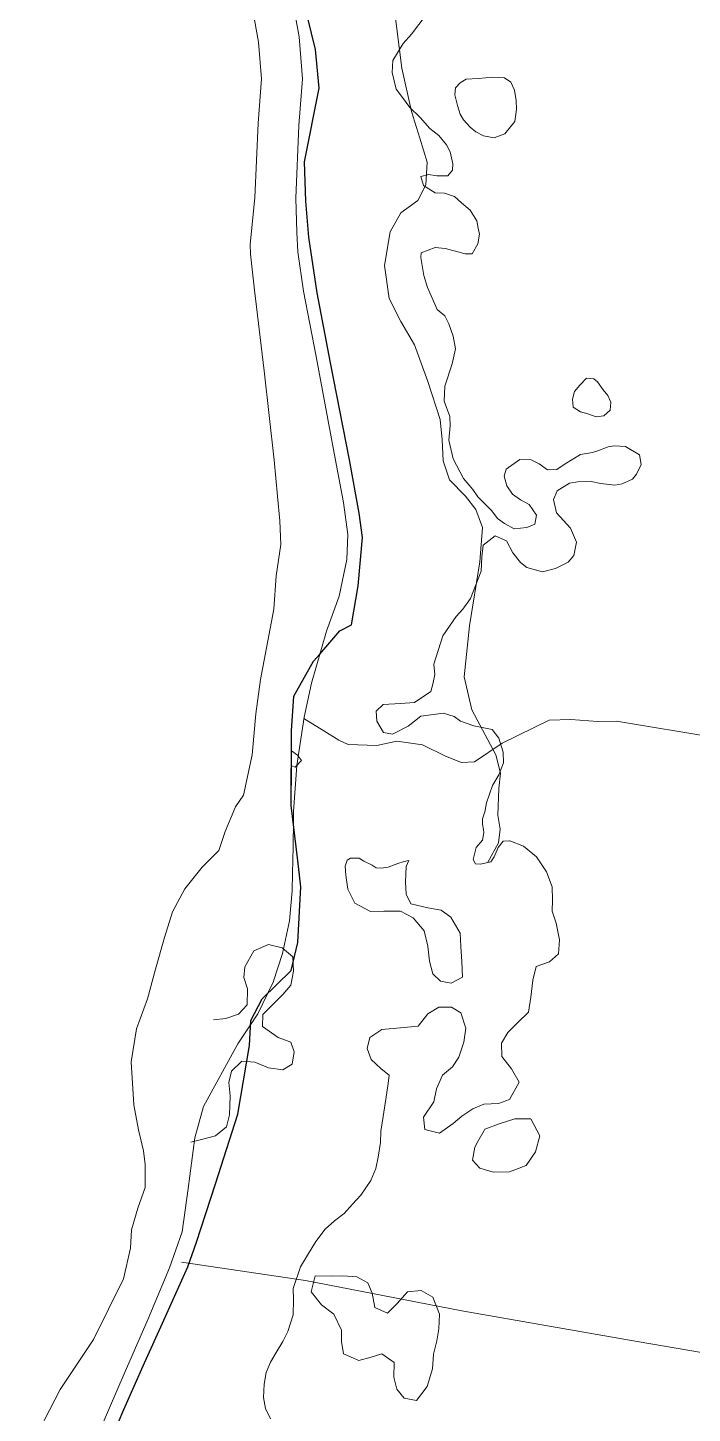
# Model space of a CAD drawing. Header units: metres. Extents: x 4652992 to 4879070, y 2074171 to 2309877.
# Drawn here: x 4653458.9 to 4653522.1, y 2307347.7 to 2307479.6 of the extents above; entities that cross this region are included whole.
import ezdxf

# ---------------------------------------------------------------- set-up
doc = ezdxf.new("R2010")
doc.units = ezdxf.units.M
doc.header["$MEASUREMENT"] = 0
doc.linetypes.add('DGN Style 3', pattern=[92.779933, 66.271381, -26.508552])
for name, color, linetype, lineweight in [('Level 1', 2, 'Continuous', 0), ('Level 2', 6, 'Continuous', 0), ('Level 20', 30, 'DGN Style 3', 0), ('Level 37', 3, 'Continuous', 0), ('Level 40', 1, 'Continuous', 0)]:
    doc.layers.add(name, color=color, linetype=linetype, lineweight=lineweight)
doc.layers.add('Limite', color=38, linetype='Continuous', lineweight=0, plot=False)

msp = doc.modelspace()

# ---------------------------------------------------------------- linework, layer by layer
at = {"layer": 'Level 1'}
for points in [[(4653514.918276, 2307413.5907, 1299.3875), (4653513.145836, 2307413.575021, 1299.3875), (4653510.549614, 2307413.759909, 1299.3875), (4653508.506381, 2307413.691629, 1299.3875), (4653504.046172, 2307411.499983, 1299.3875), (4653501.408695, 2307409.734932, 1299.3875), (4653500.162737, 2307409.66195, 1298.9675), (4653498.650071, 2307410.264403, 1298.5475), (4653496.45717, 2307411.347403, 1298), (4653494.014693, 2307411.685036, 1297), (4653492.125157, 2307411.281806, 1296), (4653489.384742, 2307411.378291, 1294.74), (4653488.505167, 2307411.78471, 1295), (4653487.083351, 2307412.683627, 1294), (4653485.168163, 2307413.835816, 1293.691493)], [(4653524.440127, 2307412.014712, 1301), (4653514.918276, 2307413.5907, 1299.3875)]]:
    msp.add_polyline3d(points, dxfattribs=at)
at = {"layer": 'Level 2'}
for points in [[(4653470.2829, 2307387.163332, 1293.8224), (4653471.06653, 2307390.005495, 1293.8224), (4653471.920473, 2307393.018923, 1293.8224), (4653472.684084, 2307395.460879, 1293.8224), (4653473.853091, 2307397.630923, 1293.8224), (4653475.507876, 2307399.704897, 1293.8224), (4653477.075075, 2307401.279482, 1293.8224), (4653477.682497, 2307403.107302, 1293.8224), (4653478.681704, 2307405.436098, 1293.8224), (4653479.429323, 2307406.56708, 1293.8224), (4653480.266909, 2307410.407473, 1293.8193), (4653480.605898, 2307414.300295, 1293.7144), (4653481.050112, 2307417.549319, 1293.6974), (4653482.314516, 2307424.256289, 1293.4855), (4653482.550478, 2307427.414309, 1293.1661), (4653482.975893, 2307430.413332, 1292.8769), (4653482.884707, 2307432.668703, 1292.6926), (4653482.656496, 2307434.993532, 1292.5548), (4653482.334109, 2307438.431521, 1292.4027), (4653481.380678, 2307446.932497, 1292.0947), (4653480.460512, 2307454.623476, 1291.9619), (4653480.106325, 2307458.0329, 1291.8122), (4653480.066897, 2307458.976687, 1291.7955), (4653480.496889, 2307463.4079, 1291.6724), (4653480.816897, 2307470.514895, 1291.3474), (4653481.133913, 2307474.709475, 1291.3474), (4653480.8631, 2307478.222719, 1291.3224), (4653480.078676, 2307482.485476, 1291.1474)], [(4653483.960512, 2307482.898684, 1291.1375), (4653484.728274, 2307478.725893, 1291.3125), (4653485.037478, 2307474.712282, 1291.3375), (4653484.7027, 2307470.28052, 1291.3375), (4653484.391909, 2307463.376284, 1291.6625), (4653484.48688, 2307460.086916, 1291.7625), (4653484.591128, 2307458.275881, 1291.8125), (4653485.140322, 2307454.5199, 1291.9875), (4653486.3277, 2307448.283877, 1292.0625), (4653488.052309, 2307439.096316, 1292.3875), (4653488.954287, 2307434.401491, 1292.5625), (4653489.34833, 2307431.356875, 1292.7625), (4653489.267092, 2307428.968508, 1292.9375), (4653488.520327, 2307425.4881, 1293.1875), (4653487.315127, 2307422.166689, 1293.5375), (4653485.885927, 2307417.22748, 1293.6875), (4653485.189883, 2307413.982912, 1293.6875), (4653484.50989, 2307409.377688, 1293.8125), (4653484.187685, 2307405.004885, 1293.8125), (4653484.187319, 2307404.141482, 1293.8125), (4653484.139712, 2307401.622683, 1293.8125), (4653484.092104, 2307399.103701, 1293.8125), (4653484.044924, 2307397.448305, 1293.8125), (4653483.80353, 2307394.600527, 1293.8125), (4653483.132693, 2307391.473879, 1293.8125), (4653482.243288, 2307388.763918, 1293.8125), (4653480.794314, 2307385.741091, 1293.8125), (4653478.886477, 2307382.877505, 1293.8125)], [(4653458.904572, 2307344.017568, 0), (4653461.995823, 2307349.987723, 0), (4653465.145676, 2307354.747855, 0), (4653468.001168, 2307360.524486, 0), (4653468.692338, 2307363.437238, 0), (4653468.771374, 2307365.179619, 0), (4653469.36483, 2307367.23554, 0), (4653470.059384, 2307369.203591, 0), (4653470.070886, 2307371.403107, 0), (4653469.911187, 2307372.701001, 0), (4653469.438856, 2307374.705279, 0), (4653469.00009, 2307377.078822, 0), (4653468.75675, 2307381.166027, 0), (4653469.261018, 2307384.31367, 0), (4653470.2829, 2307387.163332, 0)], [(4653465.274406, 2307345.013125, 1296.460507), (4653468.065342, 2307351.497853, 1296.040507), (4653470.345242, 2307356.724341, 1296.040507), (4653472.4017, 2307361.565491, 1296.040507), (4653473.594973, 2307364.983595, 1296.040507), (4653474.169345, 2307369.12073, 1296.040507), (4653474.795552, 2307373.937244, 1295.200507), (4653475.633698, 2307376.939579, 1294.780507), (4653478.886477, 2307382.877505, 1293.8125)]]:
    msp.add_polyline3d(points, dxfattribs=at)
at = {"layer": 'Level 20', "linetype": 'Continuous'}
msp.add_polyline3d([(4653502.630529, 2307400.125697, 1299.9384), (4653503.69382, 2307402.008598, 1299.9384), (4653503.828387, 2307403.3054, 1299.5384), (4653503.617142, 2307404.664077, 1299.5384), (4653503.726571, 2307407.188071, 1299.5384), (4653503.874169, 2307408.640344, 1299.4384), (4653503.415772, 2307410.394527, 1299.3384), (4653501.152387, 2307414.665195, 1298.2384), (4653500.43269, 2307417.820497, 1298.2384), (4653500.915212, 2307422.681634, 1298.0384), (4653501.920719, 2307428.769792, 1297.8384), (4653502.17171, 2307432.028555, 1297.8384), (4653501.510968, 2307433.733189, 1297.7384), (4653500.544378, 2307435.016838, 1296.8384), (4653499.007426, 2307436.555889, 1296.5384), (4653498.406199, 2307438.37159, 1296.5384), (4653498.31795, 2307440.37514, 1296.5384), (4653498.148296, 2307442.300075, 1296.1384), (4653496.945147, 2307445.933665, 1296.1384), (4653495.685279, 2307449.415708, 1295.8384), (4653494.38275, 2307451.63226, 1295.3384), (4653493.280753, 2307453.82933, 1295.3384), (4653492.834506, 2307456.946049, 1295.3384), (4653493.362937, 2307460.16415, 1295.3384), (4653494.380273, 2307461.963433, 1295.3384), (4653496.002403, 2307463.154448, 1295.2384), (4653496.764521, 2307464.622574, 1295.2384), (4653496.89586, 2307466.777844, 1295.2384), (4653496.19792, 2307469.088981, 1295.2384), (4653495.394801, 2307471.629083, 1295.3384), (4653494.485498, 2307475.742405, 1295.1384), (4653493.694589, 2307481.984143, 1294.2384)], dxfattribs=at)
at = {"layer": 'Level 37'}
msp.add_polyline3d([(4653548.392027, 2307401.202923, 1314.35), (4653547.085528, 2307377.837555, 1314.7625), (4653546.683843, 2307364.004641, 1315.15), (4653546.317551, 2307349.441383, 1312.825), (4653534.500598, 2307351.54587, 1309.9375), (4653516.879513, 2307354.57262, 1308.1625), (4653500.191193, 2307357.468887, 1306.175), (4653485.3376, 2307360.35213, 1303.775), (4653473.5205, 2307362.111568, 1300.5)], dxfattribs=at)
at = {"layer": 'Level 40', "color": 3, "elevation": 1296.480073, "flags": 128}
msp.add_lwpolyline([(4653500.594337, 2307474.680379), (4653501.789891, 2307474.770241), (4653503.124922, 2307474.878809), (4653504.242965, 2307474.803334), (4653504.848165, 2307474.41963), (4653505.194419, 2307473.634966), (4653505.367495, 2307472.658045), (4653505.390963, 2307471.84418), (4653505.25133, 2307470.656262), (4653504.299674, 2307469.486111), (4653503.272374, 2307469.094642), (4653502.266928, 2307469.28369), (4653501.530488, 2307469.692006), (4653500.977309, 2307470.110847), (4653500.343426, 2307470.814727), (4653500.042471, 2307471.36606), (4653499.791985, 2307472.177765), (4653499.539836, 2307473.214672), (4653499.578577, 2307473.882027), (4653500.029295, 2307474.33694), (4653500.594337, 2307474.680379)], dxfattribs=at)
at = {"layer": 'Level 40', "color": 3}
for points in [[(4653484.754256, 2307398.979053, 1300.410982), (4653484.572673, 2307400.576208, 1300.203692), (4653483.94875, 2307405.578448, 1299.553622), (4653483.978065, 2307409.329755, 1299.069853), (4653484.350256, 2307409.226546, 1299.069853), (4653484.956021, 2307409.865296, 1299.069853), (4653484.567628, 2307410.34767, 1299.069853), (4653483.989284, 2307410.765449, 1299.069853), (4653484.004266, 2307412.682754, 1299.000566), (4653484.209957, 2307415.976565, 1298.881308), (4653486.082796, 2307419.306309, 1298.743257), (4653486.67955, 2307419.979742, 1298.710741), (4653488.589681, 2307422.198028, 1298.604958), (4653489.702172, 2307422.751264, 1298.56006), (4653490.345548, 2307426.480604, 1298.423304), (4653490.752739, 2307431.083754, 1298.256313), (4653490.440271, 2307433.38645, 1298.17234), (4653489.499148, 2307438.468649, 1297.985566), (4653487.693721, 2307447.680807, 1297.64634), (4653486.438503, 2307454.351351, 1297.40106), (4653485.656561, 2307459.671454, 1297.206746), (4653485.346736, 2307463.08535, 1297.082873), (4653485.235766, 2307466.816575, 1296.947981), (4653486.640613, 2307473.838459, 1296.689208), (4653486.291652, 2307477.530274, 1296.555204), (4653484.718112, 2307483.884151, 1296.318662)], [(4653496.78708, 2307480.822511, 1297.869853), (4653495.392863, 2307478.964515, 1297.869853), (4653494.602348, 2307478.087236, 1297.869853), (4653493.643963, 2307476.466397, 1298.469853), (4653493.559487, 2307475.320296, 1298.469853), (4653493.942739, 2307473.744443, 1298.469853), (4653494.545888, 2307472.947481, 1298.469853), (4653495.256354, 2307471.993656, 1298.469853), (4653496.245383, 2307471.05583, 1298.469853), (4653497.142346, 2307469.998655, 1298.469853), (4653498.019409, 2307469.338053, 1299.069853), (4653498.741957, 2307468.451034, 1299.069853), (4653499.091708, 2307467.770688, 1299.069853), (4653499.352042, 2307466.629133, 1299.069853), (4653499.303469, 2307466.023658, 1299.069853), (4653498.856572, 2307465.493022, 1299.069853), (4653497.822401, 2307465.482461, 1299.069853), (4653497.025684, 2307465.632156, 1299.069853), (4653496.29785, 2307465.427434, 1299.069853), (4653496.542923, 2307464.561853, 1299.069853), (4653497.648597, 2307463.876091, 1299.069853), (4653498.537228, 2307463.845747, 1299.069853), (4653499.507497, 2307463.526903, 1299.069853), (4653500.148322, 2307462.928506, 1299.069853), (4653500.975498, 2307462.226835, 1299.069853), (4653501.606027, 2307461.220688, 1299.069853), (4653501.743827, 2307460.511946, 1299.069853), (4653501.890721, 2307459.933041, 1299.369853), (4653501.711993, 2307459.010974, 1299.369853), (4653501.188728, 2307458.085308, 1299.369853), (4653500.49964, 2307458.078135, 1299.369853), (4653499.583393, 2307458.318384, 1299.369853), (4653498.60074, 2307458.571103, 1299.369853), (4653497.658863, 2307458.679637, 1299.369853), (4653496.323753, 2307458.17929, 1299.369853), (4653496.300729, 2307457.705726, 1299.369853), (4653496.591572, 2307456.012684, 1299.369853), (4653496.918205, 2307454.859095, 1299.369853), (4653497.858673, 2307452.76768, 1299.969853), (4653498.565102, 2307452.157709, 1299.969853), (4653498.967995, 2307451.400044, 1299.969853), (4653499.36064, 2307450.235052, 1299.969853), (4653499.607907, 2307449.029121, 1299.969853), (4653499.260918, 2307447.593526, 1299.969853), (4653498.574641, 2307445.471131, 1299.969853), (4653498.505637, 2307444.05158, 1299.969853), (4653499.046193, 2307442.586065, 1299.969853), (4653499.079261, 2307441.693103, 1299.969853), (4653498.956708, 2307440.351783, 1299.969853), (4653499.367154, 2307438.569605, 1299.969853), (4653500.343468, 2307436.69099, 1300.569853), (4653501.237779, 2307435.637611, 1300.569853), (4653501.719302, 2307434.934119, 1300.569853), (4653502.585546, 2307434.090512, 1300.569853), (4653503.03903, 2307433.596758, 1300.569853), (4653503.586754, 2307432.880929, 1300.569853), (4653504.251682, 2307432.415797, 1300.569853), (4653505.181536, 2307431.901125, 1300.569853), (4653506.371241, 2307432.019338, 1300.569853), (4653507.122751, 2307432.355788, 1300.569853), (4653507.288398, 2307433.210687, 1300.569853), (4653506.593053, 2307434.226672, 1300.569853), (4653505.782997, 2307434.650828, 1300.569853), (4653504.998395, 2307435.206529, 1300.569853), (4653504.463457, 2307435.988123, 1300.569853), (4653504.231698, 2307436.91744, 1300.569853), (4653504.42538, 2307437.56268, 1300.569853), (4653505.701805, 2307438.482246, 1300.569853), (4653506.799747, 2307438.481129, 1300.569853), (4653507.543527, 2307438.069307, 1300.569853), (4653508.328021, 2307437.51359, 1300.569853), (4653509.227148, 2307437.549693, 1300.569853), (4653510.016752, 2307438.083261, 1300.569853), (4653511.491429, 2307438.965474, 1300.569853), (4653512.627246, 2307439.161588, 1300.569853), (4653513.141657, 2307439.337787, 1300.569853), (4653514.104233, 2307439.702569, 1300.569853), (4653514.67207, 2307439.80061, 1300.569853), (4653515.756752, 2307439.733713, 1300.569853), (4653517.089181, 2307438.941794, 1300.869853), (4653517.254543, 2307438.025558, 1300.869853), (4653516.798937, 2307437.089395, 1300.869853), (4653516.432425, 2307436.613222, 1300.869853), (4653515.457622, 2307436.182808, 1300.869853), (4653514.744952, 2307436.043808, 1300.869853), (4653513.408652, 2307436.225848, 1300.869853), (4653512.4821, 2307436.39929, 1300.869853), (4653511.239818, 2307436.359397, 1300.869853), (4653510.441565, 2307436.240667, 1301.169852), (4653509.270853, 2307435.506603, 1301.169852), (4653508.906852, 2307434.689608, 1301.169852), (4653509.207062, 2307433.407889, 1301.169852), (4653510.527718, 2307431.94754, 1301.769853), (4653511.092105, 2307430.617471, 1301.769853), (4653510.85045, 2307429.370128, 1301.769853), (4653510.313874, 2307428.722138, 1301.769853), (4653509.103406, 2307428.13208, 1301.769853), (4653507.877621, 2307427.816967, 1301.769853), (4653506.382223, 2307428.232587, 1301.769853), (4653505.784565, 2307428.684503, 1301.769853), (4653505.045195, 2307429.624257, 1301.169852), (4653504.441983, 2307430.758474, 1301.169852), (4653503.367727, 2307431.23175, 1301.169852), (4653502.237276, 2307430.353565, 1301.169852), (4653502.086959, 2307429.223973, 1301.169852), (4653502.030821, 2307427.872462, 1301.169852), (4653501.029914, 2307425.27685, 1301.469853), (4653500.28408, 2307424.258895, 1301.469853), (4653499.668057, 2307423.557036, 1301.469853), (4653498.402663, 2307421.717705, 1300.569853), (4653497.535853, 2307419.016595, 1300.569853), (4653497.622411, 2307418.046107, 1300.569853), (4653497.443907, 2307417.125084, 1300.569853), (4653497.237387, 2307416.41378, 1300.569853), (4653495.696872, 2307415.378555, 1299.969853), (4653494.372832, 2307415.28443, 1299.969853), (4653492.704258, 2307415.18632, 1299.969853), (4653492.03315, 2307414.560948, 1299.969853), (4653492.119793, 2307413.589522, 1299.969853), (4653492.737133, 2307412.519136, 1299.969853), (4653493.599483, 2307412.35833, 1299.969853), (4653495.104141, 2307413.115828, 1300.269853), (4653496.301725, 2307414.066088, 1300.569853), (4653498.465432, 2307414.346817, 1302.069853), (4653499.469386, 2307414.052325, 1302.669852), (4653500.066532, 2307413.601094, 1302.669852), (4653501.34975, 2307413.157848, 1302.669852), (4653503.089616, 2307412.794941, 1303.269853), (4653503.710817, 2307411.962498, 1303.869853), (4653504.141915, 2307410.660775, 1303.869853), (4653504.149432, 2307409.641595, 1303.869853), (4653503.723181, 2307408.499706, 1303.869853), (4653503.111749, 2307407.460149, 1303.869853), (4653502.554166, 2307405.835641, 1304.469853), (4653502.414686, 2307405.115818, 1304.469853), (4653502.417739, 2307405.060708, 1304.469853)], [(4653512.045638, 2307446.226427, 1298.880073), (4653512.736455, 2307446.164931, 1299.180073), (4653513.086401, 2307445.875325, 1299.180073), (4653513.642638, 2307445.122635, 1299.480073), (4653514.081117, 2307444.592631, 1299.480073), (4653514.363929, 2307443.957465, 1299.480073), (4653514.308646, 2307443.206534, 1299.480073), (4653513.704395, 2307442.648023, 1299.480073), (4653512.966251, 2307442.56241, 1299.480073), (4653512.164498, 2307442.846982, 1299.480073), (4653511.476532, 2307443.020669, 1299.480073), (4653510.795257, 2307443.46182, 1299.480073), (4653510.711958, 2307444.235324, 1298.880073), (4653510.897975, 2307444.962441, 1298.880073), (4653511.42407, 2307445.580983, 1298.880073), (4653512.045638, 2307446.226427, 1298.880073)], [(4653502.417739, 2307405.060708, 1304.469853), (4653502.145295, 2307404.311065, 1304.469853), (4653502.170616, 2307403.79251, 1304.469853), (4653502.260006, 2307403.288953, 1304.469853), (4653502.276582, 2307402.983523, 1304.469853), (4653502.160851, 2307402.257119, 1304.469853), (4653501.545488, 2307401.588577, 1304.469853), (4653501.261958, 2307400.419442, 1304.469853), (4653501.500231, 2307400.031429, 1304.469853), (4653501.971287, 2307399.980325, 1304.469853), (4653502.96089, 2307400.198546, 1304.469853), (4653503.263741, 2307400.69979, 1304.469853), (4653503.656492, 2307401.571735, 1304.469853), (4653504.136803, 2307402.181764, 1305.729853), (4653504.738526, 2307402.206388, 1305.9125)], [(4653493.282319, 2307379.894987, 1305.5375), (4653492.520561, 2307380.49837, 1305.2125), (4653491.585203, 2307381.384607, 1304.8875), (4653491.177026, 2307382.44828, 1304.6875), (4653491.433154, 2307383.50583, 1304.5125), (4653492.584431, 2307384.260855, 1304.35), (4653494.376055, 2307384.411013, 1304.1875), (4653496.046267, 2307384.559685, 1304.075), (4653496.965766, 2307385.732217, 1304.3875), (4653497.996564, 2307386.364653, 1304.5625), (4653499.210684, 2307386.379506, 1304.7), (4653500.107699, 2307385.834773, 1304.8), (4653500.575919, 2307384.39424, 1304.9), (4653500.400601, 2307383.045576, 1304.975), (4653499.904448, 2307381.621743, 1305.05), (4653499.318696, 2307380.70265, 1305.1), (4653498.367775, 2307379.900204, 1305.0625), (4653497.784822, 2307378.617798, 1304.9625), (4653497.544405, 2307377.375205, 1304.8625), (4653496.555681, 2307375.916848, 1304.8), (4653496.664722, 2307374.74265, 1305), (4653498.060297, 2307374.382127, 1305.425), (4653499.37452, 2307375.310132, 1305.8875), (4653500.204962, 2307375.989989, 1306.15), (4653501.256527, 2307376.708172, 1306.2125), (4653502.303036, 2307377.155565, 1306.2125), (4653503.681034, 2307377.222294, 1306.3125), (4653504.74232, 2307377.605748, 1306.25), (4653505.651166, 2307379.234113, 1305.9), (4653504.934133, 2307380.52199, 1305.5875), (4653504.003831, 2307381.679017, 1305.4), (4653503.979725, 2307382.953997, 1305.3), (4653504.557621, 2307383.965612, 1305.225), (4653505.514531, 2307384.917744, 1305.2), (4653506.542531, 2307385.913492, 1305.35), (4653506.767238, 2307387.341129, 1305.5125), (4653506.94069, 2307388.932001, 1305.6625), (4653507.259119, 2307390.246793, 1305.675), (4653508.519829, 2307390.703931, 1305.8875), (4653509.39966, 2307391.46276, 1306.3), (4653509.475266, 2307392.774582, 1306.4375), (4653509.16307, 2307394.359513, 1306.4875), (4653508.775661, 2307395.508932, 1306.45), (4653508.817587, 2307396.556738, 1306.4375), (4653508.793481, 2307397.831717, 1306.35), (4653508.232471, 2307399.263991, 1306.2625), (4653507.307226, 2307400.691809, 1306.1625), (4653506.070866, 2307401.709728, 1306.0625), (4653504.767148, 2307402.199614, 1305.9875), (4653504.738526, 2307402.206388, 1305.9125)], [(4653489.086257, 2307399.806333, 1302.8375), (4653489.281717, 2307400.363126, 1302.8375), (4653489.601144, 2307400.55894, 1302.8375), (4653490.414203, 2307400.547555, 1302.8375), (4653490.858512, 2307400.261569, 1302.8375), (4653491.674316, 2307399.887723, 1302.8375), (4653492.039811, 2307399.650528, 1302.8375), (4653492.510866, 2307399.599424, 1302.8375), (4653493.173211, 2307399.714136, 1302.8375), (4653494.097831, 2307400.038179, 1303.8875), (4653494.72377, 2307400.251955, 1303.8875), (4653495.165333, 2307400.32843, 1303.8875), (4653494.914962, 2307399.756522, 1304.525)], [(4653494.914962, 2307399.756522, 1304.525), (4653494.833367, 2307398.295014, 1304.4875), (4653494.885163, 2307397.134364, 1304.55), (4653495.356574, 2307396.206829, 1304.6625), (4653496.959427, 2307395.827469, 1304.8625), (4653498.239579, 2307395.615148, 1304.975), (4653499.137527, 2307394.949311, 1305.1625), (4653500.042005, 2307393.435746, 1305.2), (4653500.094734, 2307392.153992, 1305.1875), (4653500.205641, 2307390.737585, 1305.0875), (4653500.267157, 2307389.242206, 1304.925), (4653499.186037, 2307388.6519, 1304.8), (4653498.177331, 2307388.860418, 1304.675), (4653497.43634, 2307389.549548, 1304.5625), (4653497.126942, 2307390.771167, 1304.4125), (4653496.951869, 2307392.17254, 1304.225), (4653496.611983, 2307393.64314, 1304.025), (4653495.552414, 2307394.891204, 1303.85), (4653494.369175, 2307395.50368, 1303.7), (4653492.76912, 2307395.519728, 1303.5625), (4653491.519456, 2307395.483067, 1303.5), (4653490.020438, 2307396.291164, 1303.3), (4653489.33895, 2307397.600848, 1303.15), (4653489.150032, 2307398.945056, 1302.9375), (4653489.086257, 2307399.806333, 1302.8375)], [(4653476.585809, 2307385.158999, 1301.625), (4653477.756456, 2307385.310416, 1301.6), (4653478.954291, 2307385.700279, 1301.5125), (4653479.786705, 2307386.60519, 1301.4875), (4653479.818962, 2307388.128062, 1301.4625), (4653479.463994, 2307389.191619, 1301.4625), (4653479.557805, 2307390.210157, 1301.475), (4653480.421736, 2307391.75042, 1301.5), (4653481.791671, 2307392.344424, 1301.5625), (4653483.095879, 2307392.035681, 1301.5875), (4653484.107729, 2307391.153335, 1301.5875), (4653484.182586, 2307389.819376, 1301.5875), (4653483.917573, 2307388.474045, 1301.575), (4653483.179127, 2307387.577499, 1301.5375), (4653482.173716, 2307386.591101, 1301.525), (4653481.276316, 2307385.670964, 1301.5125), (4653481.248388, 2307384.544999, 1301.5875), (4653482.709914, 2307383.494981, 1301.8125), (4653483.921052, 2307383.055221, 1301.925), (4653484.24614, 2307382.121178, 1302.075), (4653484.052236, 2307380.942674, 1302.25), (4653483.159165, 2307380.419444, 1302.425), (4653481.790868, 2307380.590308, 1302.55), (4653480.513847, 2307381.137495, 1302.5875), (4653479.254458, 2307381.251967, 1302.55), (4653478.285051, 2307380.287656, 1302.5875), (4653478.025264, 2307379.216578, 1302.6625), (4653478.172128, 2307377.926794, 1302.6875), (4653478.105662, 2307376.136528, 1302.7875), (4653477.824811, 2307374.978607, 1302.8625), (4653476.760538, 2307374.128584, 1302.9625), (4653475.547764, 2307373.803478, 1302.975), (4653474.406996, 2307373.522546, 1302.9375)], [(4653481.993223, 2307347.208267, 1305.8625), (4653481.523373, 2307348.173847, 1305.8625), (4653481.344854, 2307349.229462, 1305.8625), (4653481.379805, 2307350.5004, 1305.8625), (4653481.594648, 2307351.621578, 1305.8625), (4653481.989384, 2307352.592997, 1305.8625), (4653482.537167, 2307353.527705, 1305.8625), (4653483.160135, 2307354.55099, 1305.8625), (4653483.656902, 2307355.497935, 1305.8625), (4653484.145637, 2307357.086467, 1305.8625), (4653484.17791, 2307358.571267, 1305.8375), (4653484.152438, 2307359.590173, 1305.8375), (4653484.864048, 2307361.658296, 1305.8125), (4653485.511185, 2307362.782394, 1305.8125), (4653486.30869, 2307364.083644, 1305.7875), (4653487.184058, 2307365.259607, 1306.0125), (4653488.076865, 2307366.058252, 1306.0125), (4653488.996518, 2307366.743848, 1306.0125), (4653489.799378, 2307367.617373, 1306.0125), (4653490.602239, 2307368.490898, 1306.0125), (4653491.525944, 2307369.868487, 1305.9875), (4653492.020034, 2307371.029295, 1305.9625), (4653492.222793, 2307372.100066, 1305.9125), (4653492.447043, 2307373.485513, 1305.8625), (4653492.496756, 2307374.592995, 1305.8125), (4653492.721006, 2307375.978442, 1305.8125), (4653492.954663, 2307377.628158, 1305.8125), (4653493.203083, 2307379.114418, 1305.7875), (4653493.282319, 2307379.894987, 1305.5375)], [(4653503.753205, 2307375.27108, 1306.6), (4653505.235039, 2307375.766546, 1306.4875), (4653506.742304, 2307375.742238, 1306.4125), (4653507.626015, 2307374.142925, 1306.4625), (4653507.194962, 2307372.613022, 1306.525), (4653506.305018, 2307371.312612, 1306.55), (4653504.738249, 2307370.716366, 1306.5875), (4653503.181594, 2307370.6617, 1306.5875), (4653501.914354, 2307371.052291, 1306.575), (4653501.222752, 2307371.820394, 1306.6125), (4653501.427625, 2307373.041179, 1306.6), (4653501.716107, 2307373.607539, 1306.6), (4653502.329548, 2307374.640963, 1306.5625), (4653502.392783, 2307374.777101, 1306.5625), (4653503.753205, 2307375.27108, 1306.6)], [(4653488.736652, 2307355.654425, 1304.7125), (4653488.739089, 2307354.575945, 1304.6875), (4653488.92879, 2307353.392982, 1304.675), (4653490.383306, 2307352.747159, 1304.775), (4653491.562297, 2307353.065205, 1304.8125), (4653492.590213, 2307353.389288, 1304.8625), (4653493.757382, 2307352.572366, 1304.8875), (4653493.738972, 2307351.169492, 1304.95), (4653494.00051, 2307350.029305, 1305.05), (4653494.700198, 2307349.174009, 1305.1625), (4653495.894801, 2307348.949387, 1305.2875), (4653496.898892, 2307350.26722, 1305.3625), (4653497.420159, 2307351.969517, 1305.3875), (4653497.496146, 2307353.358678, 1305.4375), (4653497.816975, 2307354.629645, 1305.6625), (4653498.008659, 2307355.751718, 1305.6875), (4653498.062987, 2307357.175979, 1305.7), (4653497.433511, 2307358.793037, 1305.7), (4653496.338721, 2307359.413071, 1305.7), (4653495.022644, 2307359.277382, 1305.6875), (4653494.046801, 2307358.192355, 1305.65), (4653493.135394, 2307357.24169, 1305.65), (4653491.90406, 2307357.804419, 1305.65), (4653491.66364, 2307359.149169, 1305.6), (4653491.24417, 2307360.147319, 1305.5375), (4653490.199828, 2307360.725398, 1305.4625), (4653488.87608, 2307360.801127, 1305.3625), (4653487.768385, 2307360.765518, 1305.2625), (4653486.250516, 2307360.797655, 1305), (4653485.865522, 2307359.272495, 1304.9), (4653486.839381, 2307358.052486, 1304.9875), (4653488.02108, 2307357.17222, 1304.9875), (4653488.736652, 2307355.654425, 1304.7125)]]:
    msp.add_polyline3d(points, dxfattribs=at)
at = {"layer": 'Limite', "color": 5, "linetype": 'Continuous', "lineweight": 30}
msp.add_polyline3d([(4653467.50591, 2307346.834843, 1296.12685), (4653468.052572, 2307348.076659, 1296.173627), (4653470.019053, 2307352.544573, 1295.962141), (4653471.733976, 2307356.311259, 1295.747967), (4653471.855877, 2307356.583932, 1295.709081), (4653474.127216, 2307361.663973, 1295.725722), (4653474.966055, 2307364.003942, 1296.420581), (4653476.764308, 2307369.556271, 1296.599763), (4653478.882553, 2307376.179792, 1294.914304), (4653480.008423, 2307382.726057, 1294.589171), (4653480.13266, 2307385.107162, 1294.591686), (4653481.208984, 2307387.168595, 1294.622532), (4653483.953648, 2307389.861346, 1295.449999), (4653484.594527, 2307392.519215, 1294.92274), (4653484.884093, 2307397.837045, 1294.629906), (4653484.572673, 2307400.576208, 1294.334074), (4653483.94875, 2307405.578448, 1294.445243), (4653484.004266, 2307412.682754, 1293.631265), (4653484.209957, 2307415.976565, 1293.646837), (4653486.082796, 2307419.306309, 1293.624016), (4653486.67955, 2307419.979742, 1293.568473), (4653488.589681, 2307422.198028, 1293.58112), (4653489.702172, 2307422.751264, 1293.724284), (4653490.345548, 2307426.480604, 1293.883559), (4653490.752739, 2307431.083754, 1293.263234), (4653490.440271, 2307433.38645, 1293.304285), (4653489.499148, 2307438.468649, 1293.11601), (4653487.693721, 2307447.680807, 1292.699636), (4653486.438503, 2307454.351351, 1292.28261), (4653485.656561, 2307459.671454, 1292.300635), (4653485.346736, 2307463.08535, 1292.217022), (4653485.235766, 2307466.816575, 1291.833398), (4653486.640613, 2307473.838459, 1291.659614), (4653486.291652, 2307477.530274, 1291.540053), (4653484.718112, 2307483.884151, 1291.424706)], dxfattribs=at)

doc.saveas('drawing.dxf')
